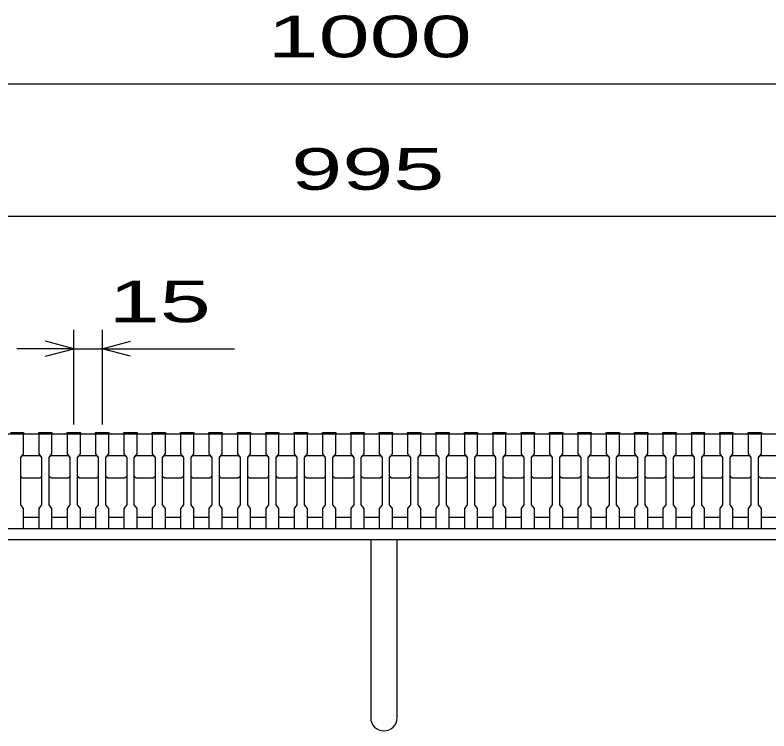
# Model space of a CAD drawing. Units: millimetres, scale not verified. Extents: x -1820 to 1736, y -1282 to 1048.
# Drawn here: x -1111.5 to -713, y -724.5 to -346.2 of the extents above; entities that cross this region are included whole.
import ezdxf
from ezdxf.enums import TextEntityAlignment as Align

# ---------------------------------------------------------------- set-up
doc = ezdxf.new("R2010")
doc.units = ezdxf.units.MM
doc.header["$LTSCALE"] = 10
for name, color, linetype, lineweight in [('16', 3, 'Continuous', 25), ('19', 6, 'Continuous', 25), ('22', 4, 'Continuous', 25)]:
    doc.layers.add(name, color=color, linetype=linetype, lineweight=lineweight)
doc.styles.add('ベクトル', font='')
doc.styles.get('ベクトル').set_extended_font_data('ベクトル')

msp = doc.modelspace()

# ---------------------------------------------------------------- linework, layer by layer
at = {"layer": '16'}
for p, q in [((-1414, -567.5), (-419, -567.5)), ((-1114, -566.8), (-1107, -566.8)), ((-1107, -567.5), (-1114, -567.5)), ((-1107, -566.8), (-1107, -567.5)), ((-1107, -578), (-1107, -567.5)), ((-1099, -567.5), (-1099, -566.8)), ((-1099, -566.8), (-1092, -566.8)), ((-1099, -567.5), (-1099, -578)), ((-1092, -567.5), (-1099, -567.5)), ((-1092, -566.8), (-1092, -567.5)), ((-1092, -578), (-1092, -567.5)), ((-1084, -567.5), (-1084, -566.8)), ((-1084, -566.8), (-1077, -566.8)), ((-1084, -567.5), (-1084, -578)), ((-1077, -567.5), (-1084, -567.5)), ((-1077, -566.8), (-1077, -567.5)), ((-1077, -578), (-1077, -567.5)), ((-1069, -567.5), (-1069, -566.8)), ((-1069, -566.8), (-1062, -566.8)), ((-1069, -567.5), (-1069, -578)), ((-1062, -567.5), (-1069, -567.5)), ((-1062, -566.8), (-1062, -567.5)), ((-1062, -578), (-1062, -567.5)), ((-1054, -567.5), (-1054, -566.8)), ((-1054, -566.8), (-1047, -566.8)), ((-1054, -567.5), (-1054, -578)), ((-1047, -567.5), (-1054, -567.5)), ((-1047, -566.8), (-1047, -567.5)), ((-1047, -578), (-1047, -567.5)), ((-1039, -567.5), (-1039, -566.8)), ((-1039, -566.8), (-1032, -566.8)), ((-1039, -567.5), (-1039, -578)), ((-1032, -567.5), (-1039, -567.5)), ((-1032, -566.8), (-1032, -567.5)), ((-1032, -578), (-1032, -567.5)), ((-1024, -567.5), (-1024, -566.8)), ((-1024, -566.8), (-1017, -566.8)), ((-1024, -567.5), (-1024, -578)), ((-1017, -567.5), (-1024, -567.5)), ((-1017, -566.8), (-1017, -567.5)), ((-1017, -578), (-1017, -567.5)), ((-1009, -567.5), (-1009, -566.8)), ((-1009, -566.8), (-1002, -566.8)), ((-1009, -567.5), (-1009, -578)), ((-1002, -567.5), (-1009, -567.5)), ((-1002, -566.8), (-1002, -567.5)), ((-1002, -578), (-1002, -567.5)), ((-994, -567.5), (-994, -566.8)), ((-994, -566.8), (-987, -566.8)), ((-994, -567.5), (-994, -578)), ((-987, -567.5), (-994, -567.5)), ((-987, -566.8), (-987, -567.5)), ((-987, -578), (-987, -567.5)), ((-979, -567.5), (-979, -566.8)), ((-979, -566.8), (-972, -566.8)), ((-979, -567.5), (-979, -578)), ((-972, -567.5), (-979, -567.5)), ((-972, -566.8), (-972, -567.5)), ((-972, -578), (-972, -567.5)), ((-964, -567.5), (-964, -566.8)), ((-964, -566.8), (-957, -566.8)), ((-964, -567.5), (-964, -578)), ((-957, -567.5), (-964, -567.5)), ((-957, -566.8), (-957, -567.5)), ((-957, -578), (-957, -567.5)), ((-949, -567.5), (-949, -566.8)), ((-949, -566.8), (-942, -566.8)), ((-949, -567.5), (-949, -578)), ((-942, -567.5), (-949, -567.5)), ((-942, -566.8), (-942, -567.5)), ((-942, -578), (-942, -567.5)), ((-934, -567.5), (-934, -566.8)), ((-934, -566.8), (-927, -566.8)), ((-934, -567.5), (-934, -578)), ((-927, -567.5), (-934, -567.5)), ((-927, -566.8), (-927, -567.5)), ((-927, -578), (-927, -567.5)), ((-919, -567.5), (-919, -566.8)), ((-919, -566.8), (-912, -566.8)), ((-919, -567.5), (-919, -578)), ((-912, -567.5), (-919, -567.5)), ((-912, -566.8), (-912, -567.5)), ((-912, -578), (-912, -567.5)), ((-904, -567.5), (-904, -566.8)), ((-904, -566.8), (-897, -566.8)), ((-904, -567.5), (-904, -578)), ((-897, -567.5), (-904, -567.5)), ((-897, -566.8), (-897, -567.5)), ((-897, -578), (-897, -567.5)), ((-889, -567.5), (-889, -566.8)), ((-889, -566.8), (-882, -566.8)), ((-889, -567.5), (-889, -578)), ((-882, -567.5), (-889, -567.5)), ((-882, -566.8), (-882, -567.5)), ((-882, -578), (-882, -567.5)), ((-874, -567.5), (-874, -566.8)), ((-874, -566.8), (-867, -566.8)), ((-874, -567.5), (-874, -578)), ((-867, -567.5), (-874, -567.5)), ((-867, -566.8), (-867, -567.5)), ((-867, -578), (-867, -567.5)), ((-859, -567.5), (-859, -566.8)), ((-859, -566.8), (-852, -566.8)), ((-859, -567.5), (-859, -578)), ((-852, -567.5), (-859, -567.5)), ((-852, -566.8), (-852, -567.5)), ((-852, -578), (-852, -567.5)), ((-844, -567.5), (-844, -566.8)), ((-844, -566.8), (-837, -566.8)), ((-844, -567.5), (-844, -578)), ((-837, -567.5), (-844, -567.5)), ((-837, -566.8), (-837, -567.5)), ((-837, -578), (-837, -567.5)), ((-829, -567.5), (-829, -566.8)), ((-829, -566.8), (-822, -566.8)), ((-829, -567.5), (-829, -578)), ((-822, -567.5), (-829, -567.5)), ((-822, -566.8), (-822, -567.5)), ((-822, -578), (-822, -567.5)), ((-814, -567.5), (-814, -566.8)), ((-814, -566.8), (-807, -566.8)), ((-814, -567.5), (-814, -578)), ((-807, -567.5), (-814, -567.5)), ((-807, -566.8), (-807, -567.5)), ((-807, -578), (-807, -567.5)), ((-799, -567.5), (-799, -566.8)), ((-799, -566.8), (-792, -566.8)), ((-799, -567.5), (-799, -578)), ((-792, -567.5), (-799, -567.5)), ((-792, -566.8), (-792, -567.5)), ((-792, -578), (-792, -567.5)), ((-784, -567.5), (-784, -566.8)), ((-784, -566.8), (-777, -566.8)), ((-784, -567.5), (-784, -578)), ((-777, -567.5), (-784, -567.5)), ((-777, -566.8), (-777, -567.5)), ((-777, -578), (-777, -567.5)), ((-769, -567.5), (-769, -566.8)), ((-769, -566.8), (-762, -566.8)), ((-769, -567.5), (-769, -578)), ((-762, -567.5), (-769, -567.5)), ((-762, -566.8), (-762, -567.5)), ((-762, -578), (-762, -567.5)), ((-754, -567.5), (-754, -566.8)), ((-754, -566.8), (-747, -566.8)), ((-754, -567.5), (-754, -578)), ((-747, -567.5), (-754, -567.5)), ((-747, -566.8), (-747, -567.5)), ((-747, -578), (-747, -567.5)), ((-739, -567.5), (-739, -566.8)), ((-739, -566.8), (-732, -566.8)), ((-739, -567.5), (-739, -578)), ((-732, -567.5), (-739, -567.5)), ((-732, -566.8), (-732, -567.5)), ((-732, -578), (-732, -567.5)), ((-724, -567.5), (-724, -566.8)), ((-724, -566.8), (-717, -566.8)), ((-724, -567.5), (-724, -578)), ((-717, -567.5), (-724, -567.5)), ((-717, -566.8), (-717, -567.5)), ((-717, -578), (-717, -567.5)), ((-1108.5, -580), (-1107, -578)), ((-1108.5, -580), (-1107.5, -579)), ((-1108.5, -605), (-1108.5, -580)), ((-1107.5, -579), (-1098.5, -579)), ((-1099, -578), (-1097.5, -580)), ((-1098.5, -579), (-1097.5, -580)), ((-1097.5, -580), (-1097.5, -605)), ((-1093.5, -580), (-1092, -578)), ((-1093.5, -580), (-1092.5, -579)), ((-1093.5, -605), (-1093.5, -580)), ((-1092.5, -579), (-1083.5, -579)), ((-1084, -578), (-1082.5, -580)), ((-1083.5, -579), (-1082.5, -580)), ((-1082.5, -580), (-1082.5, -605)), ((-1078.5, -580), (-1077, -578)), ((-1078.5, -580), (-1077.5, -579)), ((-1078.5, -605), (-1078.5, -580)), ((-1077.5, -579), (-1068.5, -579)), ((-1069, -578), (-1067.5, -580)), ((-1068.5, -579), (-1067.5, -580)), ((-1067.5, -580), (-1067.5, -605)), ((-1063.5, -580), (-1062, -578)), ((-1063.5, -580), (-1062.5, -579)), ((-1063.5, -605), (-1063.5, -580)), ((-1062.5, -579), (-1053.5, -579)), ((-1054, -578), (-1052.5, -580)), ((-1053.5, -579), (-1052.5, -580)), ((-1052.5, -580), (-1052.5, -605)), ((-1048.5, -580), (-1047, -578)), ((-1048.5, -580), (-1047.5, -579)), ((-1048.5, -605), (-1048.5, -580)), ((-1047.5, -579), (-1038.5, -579)), ((-1039, -578), (-1037.5, -580)), ((-1038.5, -579), (-1037.5, -580)), ((-1037.5, -580), (-1037.5, -605)), ((-1033.5, -580), (-1032, -578)), ((-1033.5, -580), (-1032.5, -579)), ((-1033.5, -605), (-1033.5, -580)), ((-1032.5, -579), (-1023.5, -579)), ((-1024, -578), (-1022.5, -580)), ((-1023.5, -579), (-1022.5, -580)), ((-1022.5, -580), (-1022.5, -605)), ((-1018.5, -580), (-1017, -578)), ((-1018.5, -580), (-1017.5, -579)), ((-1018.5, -605), (-1018.5, -580)), ((-1017.5, -579), (-1008.5, -579)), ((-1009, -578), (-1007.5, -580)), ((-1008.5, -579), (-1007.5, -580)), ((-1007.5, -580), (-1007.5, -605)), ((-1003.5, -580), (-1002, -578)), ((-1003.5, -580), (-1002.5, -579)), ((-1003.5, -605), (-1003.5, -580)), ((-1002.5, -579), (-993.5, -579)), ((-994, -578), (-992.5, -580)), ((-993.5, -579), (-992.5, -580)), ((-992.5, -580), (-992.5, -605)), ((-988.5, -580), (-987, -578)), ((-988.5, -580), (-987.5, -579)), ((-988.5, -605), (-988.5, -580)), ((-987.5, -579), (-978.5, -579)), ((-979, -578), (-977.5, -580)), ((-978.5, -579), (-977.5, -580)), ((-977.5, -580), (-977.5, -605)), ((-973.5, -580), (-972, -578)), ((-973.5, -580), (-972.5, -579)), ((-973.5, -605), (-973.5, -580)), ((-972.5, -579), (-963.5, -579)), ((-964, -578), (-962.5, -580)), ((-963.5, -579), (-962.5, -580)), ((-962.5, -580), (-962.5, -605)), ((-958.5, -580), (-957, -578)), ((-958.5, -580), (-957.5, -579)), ((-958.5, -605), (-958.5, -580)), ((-957.5, -579), (-948.5, -579)), ((-949, -578), (-947.5, -580)), ((-948.5, -579), (-947.5, -580)), ((-947.5, -580), (-947.5, -605)), ((-943.5, -580), (-942, -578)), ((-943.5, -580), (-942.5, -579)), ((-943.5, -605), (-943.5, -580)), ((-942.5, -579), (-933.5, -579)), ((-934, -578), (-932.5, -580)), ((-933.5, -579), (-932.5, -580)), ((-932.5, -580), (-932.5, -605)), ((-928.5, -580), (-927, -578)), ((-928.5, -580), (-927.5, -579)), ((-928.5, -605), (-928.5, -580)), ((-927.5, -579), (-918.5, -579)), ((-919, -578), (-917.5, -580)), ((-918.5, -579), (-917.5, -580)), ((-917.5, -580), (-917.5, -605)), ((-913.5, -580), (-912, -578)), ((-913.5, -580), (-912.5, -579)), ((-913.5, -605), (-913.5, -580)), ((-912.5, -579), (-903.5, -579)), ((-904, -578), (-902.5, -580)), ((-903.5, -579), (-902.5, -580)), ((-902.5, -580), (-902.5, -605)), ((-898.5, -580), (-897, -578)), ((-898.5, -580), (-897.5, -579)), ((-898.5, -605), (-898.5, -580)), ((-897.5, -579), (-888.5, -579)), ((-889, -578), (-887.5, -580)), ((-888.5, -579), (-887.5, -580)), ((-887.5, -580), (-887.5, -605)), ((-883.5, -580), (-882, -578)), ((-883.5, -580), (-882.5, -579)), ((-883.5, -605), (-883.5, -580)), ((-882.5, -579), (-873.5, -579)), ((-874, -578), (-872.5, -580)), ((-873.5, -579), (-872.5, -580)), ((-872.5, -580), (-872.5, -605)), ((-868.5, -580), (-867, -578)), ((-868.5, -580), (-867.5, -579)), ((-868.5, -605), (-868.5, -580)), ((-867.5, -579), (-858.5, -579)), ((-859, -578), (-857.5, -580)), ((-858.5, -579), (-857.5, -580)), ((-857.5, -580), (-857.5, -605)), ((-853.5, -580), (-852, -578)), ((-853.5, -580), (-852.5, -579)), ((-853.5, -605), (-853.5, -580)), ((-852.5, -579), (-843.5, -579)), ((-844, -578), (-842.5, -580)), ((-843.5, -579), (-842.5, -580)), ((-842.5, -580), (-842.5, -605)), ((-838.5, -580), (-837, -578)), ((-838.5, -580), (-837.5, -579)), ((-838.5, -605), (-838.5, -580)), ((-837.5, -579), (-828.5, -579)), ((-829, -578), (-827.5, -580)), ((-828.5, -579), (-827.5, -580)), ((-827.5, -580), (-827.5, -605)), ((-823.5, -580), (-822, -578)), ((-823.5, -580), (-822.5, -579)), ((-823.5, -605), (-823.5, -580)), ((-822.5, -579), (-813.5, -579)), ((-814, -578), (-812.5, -580)), ((-813.5, -579), (-812.5, -580)), ((-812.5, -580), (-812.5, -605)), ((-808.5, -580), (-807, -578)), ((-808.5, -580), (-807.5, -579)), ((-808.5, -605), (-808.5, -580)), ((-807.5, -579), (-798.5, -579)), ((-799, -578), (-797.5, -580)), ((-798.5, -579), (-797.5, -580)), ((-797.5, -580), (-797.5, -605)), ((-793.5, -580), (-792, -578)), ((-793.5, -580), (-792.5, -579)), ((-793.5, -605), (-793.5, -580)), ((-792.5, -579), (-783.5, -579)), ((-784, -578), (-782.5, -580)), ((-783.5, -579), (-782.5, -580)), ((-782.5, -580), (-782.5, -605)), ((-778.5, -580), (-777, -578)), ((-778.5, -580), (-777.5, -579)), ((-778.5, -605), (-778.5, -580)), ((-777.5, -579), (-768.5, -579)), ((-769, -578), (-767.5, -580)), ((-768.5, -579), (-767.5, -580)), ((-767.5, -580), (-767.5, -605)), ((-763.5, -580), (-762, -578)), ((-763.5, -580), (-762.5, -579)), ((-763.5, -605), (-763.5, -580)), ((-762.5, -579), (-753.5, -579)), ((-754, -578), (-752.5, -580)), ((-753.5, -579), (-752.5, -580)), ((-752.5, -580), (-752.5, -605)), ((-748.5, -580), (-747, -578)), ((-748.5, -580), (-747.5, -579)), ((-748.5, -605), (-748.5, -580)), ((-747.5, -579), (-738.5, -579)), ((-739, -578), (-737.5, -580)), ((-738.5, -579), (-737.5, -580)), ((-737.5, -580), (-737.5, -605)), ((-733.5, -580), (-732, -578)), ((-733.5, -580), (-732.5, -579)), ((-733.5, -605), (-733.5, -580)), ((-732.5, -579), (-723.5, -579)), ((-724, -578), (-722.5, -580)), ((-723.5, -579), (-722.5, -580)), ((-722.5, -580), (-722.5, -605)), ((-718.5, -580), (-717, -578)), ((-718.5, -580), (-717.5, -579)), ((-718.5, -605), (-718.5, -580)), ((-717.5, -579), (-708.5, -579)), ((-1107.5, -591), (-1108.5, -590)), ((-1098.5, -591), (-1107.5, -591)), ((-1097.5, -590), (-1098.5, -591)), ((-1092.5, -591), (-1093.5, -590)), ((-1083.5, -591), (-1092.5, -591)), ((-1082.5, -590), (-1083.5, -591)), ((-1077.5, -591), (-1078.5, -590)), ((-1068.5, -591), (-1077.5, -591)), ((-1067.5, -590), (-1068.5, -591)), ((-1062.5, -591), (-1063.5, -590)), ((-1053.5, -591), (-1062.5, -591)), ((-1052.5, -590), (-1053.5, -591)), ((-1047.5, -591), (-1048.5, -590)), ((-1038.5, -591), (-1047.5, -591)), ((-1037.5, -590), (-1038.5, -591)), ((-1032.5, -591), (-1033.5, -590)), ((-1023.5, -591), (-1032.5, -591)), ((-1022.5, -590), (-1023.5, -591)), ((-1017.5, -591), (-1018.5, -590)), ((-1008.5, -591), (-1017.5, -591)), ((-1007.5, -590), (-1008.5, -591)), ((-1002.5, -591), (-1003.5, -590)), ((-993.5, -591), (-1002.5, -591)), ((-992.5, -590), (-993.5, -591)), ((-987.5, -591), (-988.5, -590)), ((-978.5, -591), (-987.5, -591)), ((-977.5, -590), (-978.5, -591)), ((-972.5, -591), (-973.5, -590)), ((-963.5, -591), (-972.5, -591)), ((-962.5, -590), (-963.5, -591)), ((-957.5, -591), (-958.5, -590)), ((-948.5, -591), (-957.5, -591)), ((-947.5, -590), (-948.5, -591)), ((-942.5, -591), (-943.5, -590)), ((-933.5, -591), (-942.5, -591)), ((-932.5, -590), (-933.5, -591)), ((-927.5, -591), (-928.5, -590)), ((-918.5, -591), (-927.5, -591)), ((-917.5, -590), (-918.5, -591)), ((-912.5, -591), (-913.5, -590)), ((-903.5, -591), (-912.5, -591)), ((-902.5, -590), (-903.5, -591)), ((-897.5, -591), (-898.5, -590)), ((-888.5, -591), (-897.5, -591)), ((-887.5, -590), (-888.5, -591)), ((-882.5, -591), (-883.5, -590)), ((-873.5, -591), (-882.5, -591)), ((-872.5, -590), (-873.5, -591)), ((-867.5, -591), (-868.5, -590)), ((-858.5, -591), (-867.5, -591)), ((-857.5, -590), (-858.5, -591)), ((-852.5, -591), (-853.5, -590)), ((-843.5, -591), (-852.5, -591)), ((-842.5, -590), (-843.5, -591)), ((-837.5, -591), (-838.5, -590)), ((-828.5, -591), (-837.5, -591)), ((-827.5, -590), (-828.5, -591)), ((-822.5, -591), (-823.5, -590)), ((-813.5, -591), (-822.5, -591)), ((-812.5, -590), (-813.5, -591)), ((-807.5, -591), (-808.5, -590)), ((-798.5, -591), (-807.5, -591)), ((-797.5, -590), (-798.5, -591)), ((-792.5, -591), (-793.5, -590)), ((-783.5, -591), (-792.5, -591)), ((-782.5, -590), (-783.5, -591)), ((-777.5, -591), (-778.5, -590)), ((-768.5, -591), (-777.5, -591)), ((-767.5, -590), (-768.5, -591)), ((-762.5, -591), (-763.5, -590)), ((-753.5, -591), (-762.5, -591)), ((-752.5, -590), (-753.5, -591)), ((-747.5, -591), (-748.5, -590)), ((-738.5, -591), (-747.5, -591)), ((-737.5, -590), (-738.5, -591)), ((-732.5, -591), (-733.5, -590)), ((-723.5, -591), (-732.5, -591)), ((-722.5, -590), (-723.5, -591)), ((-717.5, -591), (-718.5, -590)), ((-708.5, -591), (-717.5, -591)), ((-1107, -607), (-1108.5, -605)), ((-1097.5, -605), (-1099, -607)), ((-1092, -607), (-1093.5, -605)), ((-1082.5, -605), (-1084, -607)), ((-1077, -607), (-1078.5, -605)), ((-1067.5, -605), (-1069, -607)), ((-1062, -607), (-1063.5, -605)), ((-1052.5, -605), (-1054, -607)), ((-1047, -607), (-1048.5, -605)), ((-1037.5, -605), (-1039, -607)), ((-1032, -607), (-1033.5, -605)), ((-1022.5, -605), (-1024, -607)), ((-1017, -607), (-1018.5, -605)), ((-1007.5, -605), (-1009, -607)), ((-1002, -607), (-1003.5, -605)), ((-992.5, -605), (-994, -607)), ((-987, -607), (-988.5, -605)), ((-977.5, -605), (-979, -607)), ((-972, -607), (-973.5, -605)), ((-962.5, -605), (-964, -607)), ((-957, -607), (-958.5, -605)), ((-947.5, -605), (-949, -607)), ((-942, -607), (-943.5, -605)), ((-932.5, -605), (-934, -607)), ((-927, -607), (-928.5, -605)), ((-917.5, -605), (-919, -607)), ((-912, -607), (-913.5, -605)), ((-902.5, -605), (-904, -607)), ((-897, -607), (-898.5, -605)), ((-887.5, -605), (-889, -607)), ((-882, -607), (-883.5, -605)), ((-872.5, -605), (-874, -607)), ((-867, -607), (-868.5, -605)), ((-857.5, -605), (-859, -607)), ((-852, -607), (-853.5, -605)), ((-842.5, -605), (-844, -607)), ((-837, -607), (-838.5, -605)), ((-827.5, -605), (-829, -607)), ((-822, -607), (-823.5, -605)), ((-812.5, -605), (-814, -607)), ((-807, -607), (-808.5, -605)), ((-797.5, -605), (-799, -607)), ((-792, -607), (-793.5, -605)), ((-782.5, -605), (-784, -607)), ((-777, -607), (-778.5, -605)), ((-767.5, -605), (-769, -607)), ((-762, -607), (-763.5, -605)), ((-752.5, -605), (-754, -607)), ((-747, -607), (-748.5, -605)), ((-737.5, -605), (-739, -607)), ((-732, -607), (-733.5, -605)), ((-722.5, -605), (-724, -607)), ((-717, -607), (-718.5, -605)), ((-1107, -617.5), (-1107, -607)), ((-1099, -607), (-1099, -617.5)), ((-1092, -617.5), (-1092, -607)), ((-1084, -607), (-1084, -617.5)), ((-1077, -617.5), (-1077, -607)), ((-1069, -607), (-1069, -617.5)), ((-1062, -617.5), (-1062, -607)), ((-1054, -607), (-1054, -617.5)), ((-1047, -617.5), (-1047, -607)), ((-1039, -607), (-1039, -617.5)), ((-1032, -617.5), (-1032, -607)), ((-1024, -607), (-1024, -617.5)), ((-1017, -617.5), (-1017, -607)), ((-1009, -607), (-1009, -617.5)), ((-1002, -617.5), (-1002, -607)), ((-994, -607), (-994, -617.5)), ((-987, -617.5), (-987, -607)), ((-979, -607), (-979, -617.5)), ((-972, -617.5), (-972, -607)), ((-964, -607), (-964, -617.5)), ((-957, -617.5), (-957, -607)), ((-949, -607), (-949, -617.5)), ((-942, -617.5), (-942, -607)), ((-934, -607), (-934, -617.5)), ((-927, -617.5), (-927, -607)), ((-919, -607), (-919, -617.5)), ((-912, -617.5), (-912, -607)), ((-904, -607), (-904, -617.5)), ((-897, -617.5), (-897, -607)), ((-889, -607), (-889, -617.5)), ((-882, -617.5), (-882, -607)), ((-874, -607), (-874, -617.5)), ((-867, -617.5), (-867, -607)), ((-859, -607), (-859, -617.5)), ((-852, -617.5), (-852, -607)), ((-844, -607), (-844, -617.5)), ((-837, -617.5), (-837, -607)), ((-829, -607), (-829, -617.5)), ((-822, -617.5), (-822, -607)), ((-814, -607), (-814, -617.5)), ((-807, -617.5), (-807, -607)), ((-799, -607), (-799, -617.5)), ((-792, -617.5), (-792, -607)), ((-784, -607), (-784, -617.5)), ((-777, -617.5), (-777, -607)), ((-769, -607), (-769, -617.5)), ((-762, -617.5), (-762, -607)), ((-754, -607), (-754, -617.5)), ((-747, -617.5), (-747, -607)), ((-739, -607), (-739, -617.5)), ((-732, -617.5), (-732, -607)), ((-724, -607), (-724, -617.5)), ((-717, -617.5), (-717, -607)), ((-1107, -611.5), (-1099, -611.5)), ((-1092, -611.5), (-1084, -611.5)), ((-1077, -611.5), (-1069, -611.5)), ((-1062, -611.5), (-1054, -611.5)), ((-1047, -611.5), (-1039, -611.5)), ((-1032, -611.5), (-1024, -611.5)), ((-1017, -611.5), (-1009, -611.5)), ((-1002, -611.5), (-994, -611.5)), ((-987, -611.5), (-979, -611.5)), ((-972, -611.5), (-964, -611.5)), ((-957, -611.5), (-949, -611.5)), ((-942, -611.5), (-934, -611.5)), ((-927, -611.5), (-919, -611.5)), ((-912, -611.5), (-904, -611.5)), ((-897, -611.5), (-889, -611.5)), ((-882, -611.5), (-874, -611.5)), ((-867, -611.5), (-859, -611.5)), ((-852, -611.5), (-844, -611.5)), ((-837, -611.5), (-829, -611.5)), ((-822, -611.5), (-814, -611.5)), ((-807, -611.5), (-799, -611.5)), ((-792, -611.5), (-784, -611.5)), ((-777, -611.5), (-769, -611.5)), ((-762, -611.5), (-754, -611.5)), ((-747, -611.5), (-739, -611.5)), ((-732, -611.5), (-724, -611.5)), ((-717, -611.5), (-709, -611.5)), ((-1114, -617.5), (-1107, -617.5)), ((-1099, -617.5), (-1092, -617.5)), ((-1084, -617.5), (-1077, -617.5)), ((-1069, -617.5), (-1062, -617.5)), ((-1054, -617.5), (-1047, -617.5)), ((-1039, -617.5), (-1032, -617.5)), ((-1024, -617.5), (-1017, -617.5)), ((-1009, -617.5), (-1002, -617.5)), ((-994, -617.5), (-987, -617.5)), ((-979, -617.5), (-972, -617.5)), ((-964, -617.5), (-957, -617.5)), ((-949, -617.5), (-942, -617.5)), ((-934, -617.5), (-927, -617.5)), ((-919, -617.5), (-912, -617.5)), ((-904, -617.5), (-897, -617.5)), ((-889, -617.5), (-882, -617.5)), ((-874, -617.5), (-867, -617.5)), ((-859, -617.5), (-852, -617.5)), ((-844, -617.5), (-837, -617.5)), ((-829, -617.5), (-822, -617.5)), ((-814, -617.5), (-807, -617.5)), ((-799, -617.5), (-792, -617.5)), ((-784, -617.5), (-777, -617.5)), ((-769, -617.5), (-762, -617.5)), ((-754, -617.5), (-747, -617.5)), ((-739, -617.5), (-732, -617.5)), ((-724, -617.5), (-717, -617.5))]:
    msp.add_line(p, q, dxfattribs=at)
at = {"layer": '19'}
for p, q in [((-1416.5, -617.5), (-416.5, -617.5)), ((-416.5, -623.5), (-1416.5, -623.5)), ((-923.5, -623.5), (-923.5, -717.5)), ((-909.5, -717.5), (-909.5, -623.5))]:
    msp.add_line(p, q, dxfattribs=at)
msp.add_arc((-916.5, -717.5), 7, 180, 0, dxfattribs=at)
at = {"layer": '22'}
for p, q in [((-1416.5, -382.5), (-416.5, -382.5)), ((-1414, -452.5), (-419, -452.5)), ((-1080.5, -562.5), (-1080.5, -512.5)), ((-1065.5, -512.5), (-1065.5, -562.5)), ((-1080.5, -522.5), (-1095.5, -518.5)), ((-1065.5, -522.5), (-1050.5, -518.5)), ((-1080.5, -522.5), (-1110.5, -522.5)), ((-1095.5, -526.5), (-1080.5, -522.5)), ((-1080.5, -522.5), (-1065.5, -522.5)), ((-1050.5, -526.5), (-1065.5, -522.5)), ((-1065.5, -522.5), (-995.5, -522.5))]:
    msp.add_line(p, q, dxfattribs=at)

# ---------------------------------------------------------------- texts
at = {"layer": '22', "color": 2, "style": 'ベクトル', "width": 1.65}
for s, p in [(' 1000 ', (-991.5, -357.5)), (' 995 ', (-979, -427.5)), (' 15 ', (-1075.5, -497.5))]:
    msp.add_text(s, height=21.99, dxfattribs=at).set_placement(p, align=Align.MIDDLE_LEFT)

doc.saveas('drawing.dxf')
